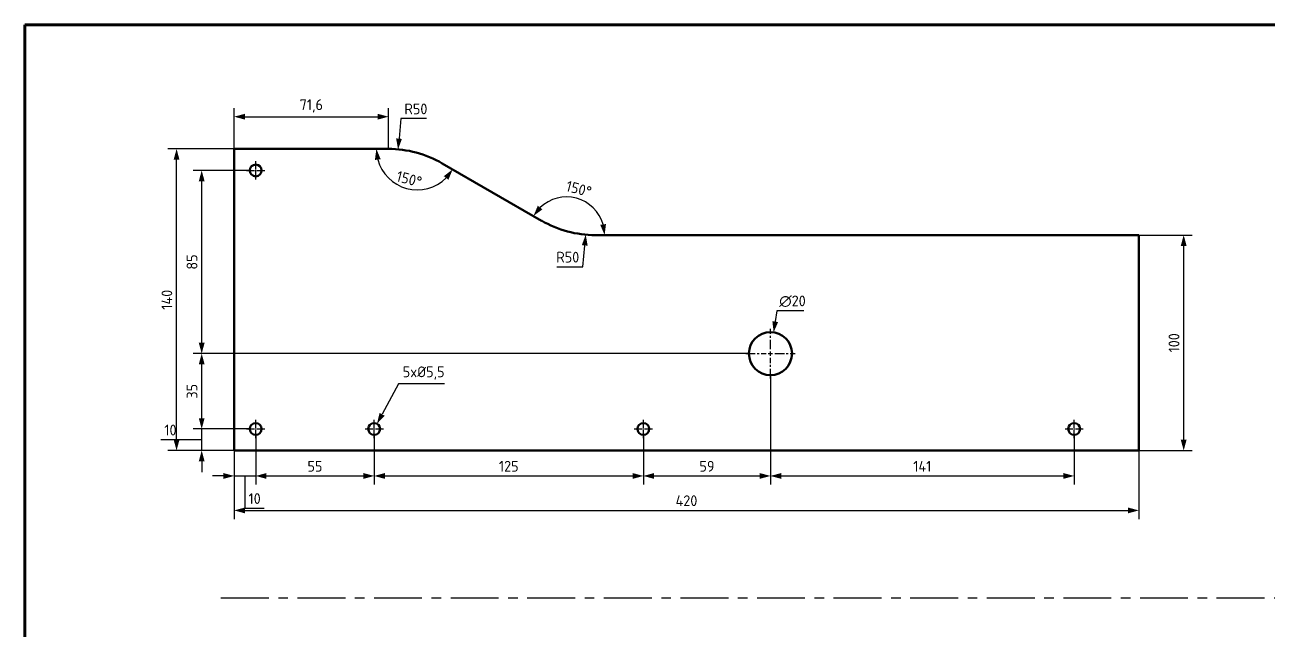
# Model space of a CAD drawing. Header units: millimetres. Extents: x -190 to 12889, y -227 to 3957.
# Drawn here: x 1002 to 1580, y 796 to 1077 of the extents above; entities that cross this region are included whole.
import ezdxf

# ---------------------------------------------------------------- set-up
doc = ezdxf.new("R2010")
doc.units = ezdxf.units.MM
doc.header["$LTSCALE"] = 0.7
doc.header["$PDMODE"] = 35
doc.header["$PDSIZE"] = -4
doc.linetypes.add('CENTER', pattern=[50.8, 31.75, -6.35, 6.35, -6.35])
for name, color, linetype, lineweight in [('0.5', 7, 'Continuous', 50), ('AM_5', 10, 'Continuous', 25), ('DIM', 94, 'Continuous', 25), ('KHUNGBV', 5, 'Continuous', 70)]:
    doc.layers.add(name, color=color, linetype=linetype, lineweight=lineweight)
doc.layers.add('DTAM', color=6, linetype='CENTER')
doc.styles.add('TCVN-7284', font='tcvn+7284-2003r.ttf')
doc.dimstyles.new('TCVN_ISO-25_RadiusDia', dxfattribs={"dimtxt": 2.5, "dimasz": 2.5, "dimexe": 2, "dimexo": 0, "dimgap": 1, "dimtad": 1, "dimtoh": 1, "dimtxsty": 'TCVN-7284', "dimblk": 'Arrow', "dimcen": 0, "dimclrd": 256, "dimclre": 256, "dimclrt": 256, "dimadec": 0, "dimazin": 0, "dimtfac": 1, "dimtofl": 0, "dimtmove": 1, "dimatfit": 0, "dimldrblk": 'Arrow', "dimfxl": 1, "dimlwd": -1, "dimlwe": -1, "dimarcsym": 0})

# ---------------------------------------------------------------- blocks, each defined once
blk = doc.blocks.new('KHUNG_A3')
at = {"layer": 'KHUNGBV', "color": 8, "linetype": 'Continuous', "ltscale": 0.66}
for p, q in [((481.71, 341.61), (61.71, 341.61)), ((61.71, 341.61), (61.71, 44.61))]:
    blk.add_line(p, q, dxfattribs=at)
blk = doc.blocks.new('Arrow')
at = {"layer": 'DIM'}
blk.add_solid([(-1, 0.27), (-1, -0.27), (0, 0)], dxfattribs=at)
blk = doc.blocks.new('*D367')
at = {"layer": 'Defpoints', "color": 0, "ltscale": 0.7, "transparency": 16777216}
for p in [(1072.7, 1019.28), (1099.45, 1019.28), (1099.45, 879.28)]:
    blk.add_point(p, dxfattribs=at)
at = {"layer": 'DIM', "ltscale": 0.7, "transparency": 16777216}
for p, q in [((1099.45, 1019.28), (1068.7, 1019.28)), ((1072.7, 884.28), (1072.7, 1014.28)), ((1099.45, 879.28), (1068.7, 879.28))]:
    blk.add_line(p, q, dxfattribs=at)
at = {"layer": 'DIM', "ltscale": 0.7, "transparency": 16777216, "xscale": 5, "yscale": 5, "zscale": 5}
for p, rotation in [((1072.7, 1019.28), 90), ((1072.7, 879.28), 270)]:
    blk.add_blockref('Arrow', p, dxfattribs=dict(at, rotation=rotation))
at = {"layer": 'DIM', "ltscale": 0.7, "transparency": 16777216, "insert": (1068.2, 949.28), "char_height": 5, "attachment_point": 5, "rotation": 90, "style": 'TCVN-7284', "bg_fill": 3, "box_fill_scale": 1.1, "bg_fill_color": 256, "bg_fill_true_color": 13158600, "bg_fill_transparency": 0}
blk.add_mtext('140', dxfattribs=at)
blk = doc.blocks.new('*D368')
at = {"layer": 'Defpoints', "color": 0, "ltscale": 0.7, "transparency": 16777216}
for p in [(1109.45, 886.53), (1099.45, 879.28), (1109.45, 867.47)]:
    blk.add_point(p, dxfattribs=at)
at = {"layer": 'DIM', "ltscale": 0.7, "transparency": 16777216}
for p, q in [((1109.45, 886.53), (1109.45, 863.47)), ((1099.45, 879.28), (1099.45, 863.47)), ((1094.45, 867.47), (1089.45, 867.47)), ((1099.45, 867.47), (1109.45, 867.47)), ((1104.45, 867.47), (1104.45, 852.47)), ((1114.45, 867.47), (1119.45, 867.47)), ((1104.45, 852.47), (1113.45, 852.47))]:
    blk.add_line(p, q, dxfattribs=at)
at = {"layer": 'DIM', "ltscale": 0.7, "transparency": 16777216, "xscale": 5, "yscale": 5, "zscale": 5}
blk.add_blockref('Arrow', (1099.45, 867.47), dxfattribs=at)
at = {"layer": 'DIM', "ltscale": 0.7, "transparency": 16777216, "xscale": 5, "yscale": 5, "zscale": 5, "rotation": 180}
blk.add_blockref('Arrow', (1109.45, 867.47), dxfattribs=at)
at = {"layer": 'DIM', "ltscale": 0.7, "transparency": 16777216, "insert": (1108.95, 856.97), "char_height": 5, "attachment_point": 5, "style": 'TCVN-7284'}
blk.add_mtext('10', dxfattribs=at)
blk = doc.blocks.new('*D369')
at = {"layer": 'Defpoints', "color": 0, "ltscale": 0.7, "transparency": 16777216}
for p in [(1109.45, 886.53), (1164.45, 886.53), (1164.45, 867.47)]:
    blk.add_point(p, dxfattribs=at)
at = {"layer": 'DIM', "ltscale": 0.7, "transparency": 16777216}
for p, q in [((1109.45, 886.53), (1109.45, 863.47)), ((1164.45, 886.53), (1164.45, 863.47)), ((1114.45, 867.47), (1159.45, 867.47))]:
    blk.add_line(p, q, dxfattribs=at)
at = {"layer": 'DIM', "ltscale": 0.7, "transparency": 16777216, "xscale": 5, "yscale": 5, "zscale": 5, "rotation": 180}
blk.add_blockref('Arrow', (1109.45, 867.47), dxfattribs=at)
at = {"layer": 'DIM', "ltscale": 0.7, "transparency": 16777216, "xscale": 5, "yscale": 5, "zscale": 5}
blk.add_blockref('Arrow', (1164.45, 867.47), dxfattribs=at)
at = {"layer": 'DIM', "ltscale": 0.7, "transparency": 16777216, "insert": (1136.95, 871.97), "char_height": 5, "attachment_point": 5, "style": 'TCVN-7284'}
blk.add_mtext('55', dxfattribs=at)
blk = doc.blocks.new('*D370')
at = {"layer": 'Defpoints', "color": 0, "ltscale": 0.7, "transparency": 16777216}
for p in [(1164.45, 886.53), (1289.45, 886.53), (1289.45, 867.47)]:
    blk.add_point(p, dxfattribs=at)
at = {"layer": 'DIM', "ltscale": 0.7, "transparency": 16777216}
for p, q in [((1164.45, 886.53), (1164.45, 863.47)), ((1289.45, 886.53), (1289.45, 863.47)), ((1169.45, 867.47), (1284.45, 867.47))]:
    blk.add_line(p, q, dxfattribs=at)
at = {"layer": 'DIM', "ltscale": 0.7, "transparency": 16777216, "xscale": 5, "yscale": 5, "zscale": 5, "rotation": 180}
blk.add_blockref('Arrow', (1164.45, 867.47), dxfattribs=at)
at = {"layer": 'DIM', "ltscale": 0.7, "transparency": 16777216, "xscale": 5, "yscale": 5, "zscale": 5}
blk.add_blockref('Arrow', (1289.45, 867.47), dxfattribs=at)
at = {"layer": 'DIM', "ltscale": 0.7, "transparency": 16777216, "insert": (1226.95, 871.97), "char_height": 5, "attachment_point": 5, "style": 'TCVN-7284'}
blk.add_mtext('125', dxfattribs=at)
blk = doc.blocks.new('*D371')
at = {"layer": 'Defpoints', "color": 0, "ltscale": 0.7, "transparency": 16777216}
for p in [(1099.45, 879.28), (1519.45, 879.28), (1519.45, 851.47)]:
    blk.add_point(p, dxfattribs=at)
at = {"layer": 'DIM', "ltscale": 0.7, "transparency": 16777216}
for p, q in [((1099.45, 879.28), (1099.45, 847.47)), ((1519.45, 879.28), (1519.45, 847.47)), ((1104.45, 851.47), (1514.45, 851.47))]:
    blk.add_line(p, q, dxfattribs=at)
at = {"layer": 'DIM', "ltscale": 0.7, "transparency": 16777216, "xscale": 5, "yscale": 5, "zscale": 5, "rotation": 180}
blk.add_blockref('Arrow', (1099.45, 851.47), dxfattribs=at)
at = {"layer": 'DIM', "ltscale": 0.7, "transparency": 16777216, "xscale": 5, "yscale": 5, "zscale": 5}
blk.add_blockref('Arrow', (1519.45, 851.47), dxfattribs=at)
at = {"layer": 'DIM', "ltscale": 0.7, "transparency": 16777216, "insert": (1309.45, 855.97), "char_height": 5, "attachment_point": 5, "style": 'TCVN-7284', "bg_fill": 3, "box_fill_scale": 1.1, "bg_fill_color": 256, "bg_fill_true_color": 13158600, "bg_fill_transparency": 0}
blk.add_mtext('420', dxfattribs=at)
blk = doc.blocks.new('*U171')
at = {"layer": 'AM_5', "color": 0, "linetype": 'CENTER', "ltscale": 0.2, "transparency": 16777216}
for p, q in [((-4.25, 0), (-0.55, 0)), ((0, 0.55), (0, 4.25)), ((0.55, 0), (4.25, 0)), ((0, -4.25), (0, -0.55))]:
    blk.add_line(p, q, dxfattribs=at)
at = {"layer": 'AM_5', "color": 0, "linetype": 'Continuous', "ltscale": 0.2, "transparency": 16777216}
for p, q in [((-0.275, 0), (0.275, 0)), ((0, -0.275), (0, 0.275))]:
    blk.add_line(p, q, dxfattribs=at)
blk = doc.blocks.new('*U172')
at = {"layer": 'AM_5', "color": 0, "linetype": 'CENTER', "ltscale": 0.2, "transparency": 16777216}
for p, q in [((-4.25, 0), (-0.55, 0)), ((0, 0.55), (0, 4.25)), ((0.55, 0), (4.25, 0)), ((0, -4.25), (0, -0.55))]:
    blk.add_line(p, q, dxfattribs=at)
at = {"layer": 'AM_5', "color": 0, "linetype": 'Continuous', "ltscale": 0.2, "transparency": 16777216}
for p, q in [((-0.275, 0), (0.275, 0)), ((0, -0.275), (0, 0.275))]:
    blk.add_line(p, q, dxfattribs=at)
blk = doc.blocks.new('*U173')
at = {"layer": 'AM_5', "color": 0, "linetype": 'CENTER', "ltscale": 0.2, "transparency": 16777216}
for p, q in [((-4.25, 0), (-0.55, 0)), ((0, 0.55), (0, 4.25)), ((0.55, 0), (4.25, 0)), ((0, -4.25), (0, -0.55))]:
    blk.add_line(p, q, dxfattribs=at)
at = {"layer": 'AM_5', "color": 0, "linetype": 'Continuous', "ltscale": 0.2, "transparency": 16777216}
for p, q in [((-0.275, 0), (0.275, 0)), ((0, -0.275), (0, 0.275))]:
    blk.add_line(p, q, dxfattribs=at)
blk = doc.blocks.new('*U174')
at = {"layer": 'AM_5', "color": 0, "linetype": 'CENTER', "ltscale": 0.2, "transparency": 16777216}
for p, q in [((0, 2), (0, 11.5)), ((-11.5, 0), (-2, 0)), ((2, 0), (11.5, 0)), ((0, -11.5), (0, -2))]:
    blk.add_line(p, q, dxfattribs=at)
at = {"layer": 'AM_5', "color": 0, "linetype": 'Continuous', "ltscale": 0.2, "transparency": 16777216}
for p, q in [((-1, 0), (1, 0)), ((0, -1), (0, 1))]:
    blk.add_line(p, q, dxfattribs=at)
blk = doc.blocks.new('*U175')
at = {"layer": 'AM_5', "color": 0, "linetype": 'CENTER', "ltscale": 0.2, "transparency": 16777216}
for p, q in [((-4.25, 0), (-0.55, 0)), ((0, 0.55), (0, 4.25)), ((0.55, 0), (4.25, 0)), ((0, -4.25), (0, -0.55))]:
    blk.add_line(p, q, dxfattribs=at)
at = {"layer": 'AM_5', "color": 0, "linetype": 'Continuous', "ltscale": 0.2, "transparency": 16777216}
for p, q in [((-0.275, 0), (0.275, 0)), ((0, -0.275), (0, 0.275))]:
    blk.add_line(p, q, dxfattribs=at)
blk = doc.blocks.new('*U176')
at = {"layer": 'AM_5', "color": 0, "linetype": 'CENTER', "ltscale": 0.2, "transparency": 16777216}
for p, q in [((-4.25, 0), (-0.55, 0)), ((0, 0.55), (0, 4.25)), ((0.55, 0), (4.25, 0)), ((0, -4.25), (0, -0.55))]:
    blk.add_line(p, q, dxfattribs=at)
at = {"layer": 'AM_5', "color": 0, "linetype": 'Continuous', "ltscale": 0.2, "transparency": 16777216}
for p, q in [((-0.275, 0), (0.275, 0)), ((0, -0.275), (0, 0.275))]:
    blk.add_line(p, q, dxfattribs=at)
blk = doc.blocks.new('MAT_TRAI-X')
at = {"layer": '0.5'}
for p, q in [((1188.74, 733.3), (1117.14, 733.3)), ((1117.14, 733.3), (1117.14, 593.3)), ((1259.82, 699.99), (1213.74, 726.6)), ((1537.14, 693.3), (1284.82, 693.3)), ((1537.14, 593.3), (1537.14, 693.3)), ((1117.14, 593.3), (1537.14, 593.3))]:
    blk.add_line(p, q, dxfattribs=at)
for centre, radius in [((1127.14, 723.3), 2.75), ((1366.14, 638.3), 10), ((1127.14, 603.3), 2.75), ((1182.14, 603.3), 2.75), ((1307.14, 603.3), 2.75), ((1507.14, 603.3), 2.75)]:
    blk.add_circle(centre, radius, dxfattribs=at)
for centre, start, end in [((1188.74, 683.3), 60, 90), ((1284.82, 743.3), 240, 270)]:
    blk.add_arc(centre, 50, start, end, dxfattribs=at)
at = {"layer": 'AM_5', "linetype": 'CENTER', "ltscale": 0.2}
for name, p in [('*U171', (1127.14, 723.3)), ('*U174', (1366.14, 638.3)), ('*U172', (1127.14, 603.3)), ('*U173', (1182.14, 603.3)), ('*U175', (1307.14, 603.3)), ('*U176', (1507.14, 603.3))]:
    blk.add_blockref(name, p, dxfattribs=at)
blk = doc.blocks.new('*D372')
at = {"layer": 'Defpoints', "color": 0, "ltscale": 0.7, "transparency": 16777216}
for p in [(1348.45, 914.28), (1289.45, 886.53), (1348.45, 867.47)]:
    blk.add_point(p, dxfattribs=at)
at = {"layer": 'DIM', "ltscale": 0.7, "transparency": 16777216}
for p, q in [((1348.45, 914.28), (1348.45, 863.47)), ((1289.45, 886.53), (1289.45, 863.47)), ((1294.45, 867.47), (1343.45, 867.47))]:
    blk.add_line(p, q, dxfattribs=at)
at = {"layer": 'DIM', "ltscale": 0.7, "transparency": 16777216, "xscale": 5, "yscale": 5, "zscale": 5, "rotation": 180}
blk.add_blockref('Arrow', (1289.45, 867.47), dxfattribs=at)
at = {"layer": 'DIM', "ltscale": 0.7, "transparency": 16777216, "xscale": 5, "yscale": 5, "zscale": 5}
blk.add_blockref('Arrow', (1348.45, 867.47), dxfattribs=at)
at = {"layer": 'DIM', "ltscale": 0.7, "transparency": 16777216, "insert": (1318.95, 871.97), "char_height": 5, "attachment_point": 5, "style": 'TCVN-7284'}
blk.add_mtext('59', dxfattribs=at)
blk = doc.blocks.new('*D373')
at = {"layer": 'Defpoints', "color": 0, "ltscale": 0.7, "transparency": 16777216}
for p in [(1348.45, 914.28), (1489.45, 886.53), (1489.45, 867.47)]:
    blk.add_point(p, dxfattribs=at)
at = {"layer": 'DIM', "ltscale": 0.7, "transparency": 16777216}
for p, q in [((1348.45, 914.28), (1348.45, 863.47)), ((1489.45, 886.53), (1489.45, 863.47)), ((1353.45, 867.47), (1484.45, 867.47))]:
    blk.add_line(p, q, dxfattribs=at)
at = {"layer": 'DIM', "ltscale": 0.7, "transparency": 16777216, "xscale": 5, "yscale": 5, "zscale": 5, "rotation": 180}
blk.add_blockref('Arrow', (1348.45, 867.47), dxfattribs=at)
at = {"layer": 'DIM', "ltscale": 0.7, "transparency": 16777216, "xscale": 5, "yscale": 5, "zscale": 5}
blk.add_blockref('Arrow', (1489.45, 867.47), dxfattribs=at)
at = {"layer": 'DIM', "ltscale": 0.7, "transparency": 16777216, "insert": (1418.95, 871.97), "char_height": 5, "attachment_point": 5, "style": 'TCVN-7284'}
blk.add_mtext('141', dxfattribs=at)
blk = doc.blocks.new('*D374')
at = {"layer": 'Defpoints', "color": 0, "ltscale": 0.7, "transparency": 16777216}
for p in [(1084.37, 889.28), (1106.7, 889.28), (1099.45, 879.28)]:
    blk.add_point(p, dxfattribs=at)
at = {"layer": 'DIM', "ltscale": 0.7, "transparency": 16777216}
for p, q in [((1084.37, 894.28), (1084.37, 899.28)), ((1106.7, 889.28), (1080.37, 889.28)), ((1084.37, 879.28), (1084.37, 889.28)), ((1074.37, 884.28), (1065.37, 884.28)), ((1084.37, 884.28), (1074.37, 884.28)), ((1099.45, 879.28), (1080.37, 879.28)), ((1084.37, 874.28), (1084.37, 869.28))]:
    blk.add_line(p, q, dxfattribs=at)
at = {"layer": 'DIM', "ltscale": 0.7, "transparency": 16777216, "xscale": 5, "yscale": 5, "zscale": 5}
for p, rotation in [((1084.37, 889.28), 270), ((1084.37, 879.28), 90)]:
    blk.add_blockref('Arrow', p, dxfattribs=dict(at, rotation=rotation))
at = {"layer": 'DIM', "ltscale": 0.7, "transparency": 16777216, "insert": (1069.87, 888.78), "char_height": 5, "attachment_point": 5, "style": 'TCVN-7284'}
blk.add_mtext('10', dxfattribs=at)
blk = doc.blocks.new('*D375')
at = {"layer": 'Defpoints', "color": 0, "ltscale": 0.7, "transparency": 16777216}
for p in [(1084.37, 924.28), (1338.45, 924.28), (1106.7, 889.28)]:
    blk.add_point(p, dxfattribs=at)
at = {"layer": 'DIM', "ltscale": 0.7, "transparency": 16777216}
for p, q in [((1338.45, 924.28), (1080.37, 924.28)), ((1084.37, 894.28), (1084.37, 919.28)), ((1106.7, 889.28), (1080.37, 889.28))]:
    blk.add_line(p, q, dxfattribs=at)
at = {"layer": 'DIM', "ltscale": 0.7, "transparency": 16777216, "xscale": 5, "yscale": 5, "zscale": 5}
for p, rotation in [((1084.37, 924.28), 90), ((1084.37, 889.28), 270)]:
    blk.add_blockref('Arrow', p, dxfattribs=dict(at, rotation=rotation))
at = {"layer": 'DIM', "ltscale": 0.7, "transparency": 16777216, "insert": (1079.87, 906.78), "char_height": 5, "attachment_point": 5, "rotation": 90, "style": 'TCVN-7284'}
blk.add_mtext('35', dxfattribs=at)
blk = doc.blocks.new('*D376')
at = {"layer": 'Defpoints', "color": 0, "ltscale": 0.7, "transparency": 16777216}
for p in [(1084.37, 1009.28), (1106.7, 1009.28), (1338.45, 924.28)]:
    blk.add_point(p, dxfattribs=at)
at = {"layer": 'DIM', "ltscale": 0.7, "transparency": 16777216}
for p, q in [((1106.7, 1009.28), (1080.37, 1009.28)), ((1084.37, 929.28), (1084.37, 1004.28)), ((1338.45, 924.28), (1080.37, 924.28))]:
    blk.add_line(p, q, dxfattribs=at)
at = {"layer": 'DIM', "ltscale": 0.7, "transparency": 16777216, "xscale": 5, "yscale": 5, "zscale": 5}
for p, rotation in [((1084.37, 1009.28), 90), ((1084.37, 924.28), 270)]:
    blk.add_blockref('Arrow', p, dxfattribs=dict(at, rotation=rotation))
at = {"layer": 'DIM', "ltscale": 0.7, "transparency": 16777216, "insert": (1079.87, 966.78), "char_height": 5, "attachment_point": 5, "rotation": 90, "style": 'TCVN-7284'}
blk.add_mtext('85', dxfattribs=at)
blk = doc.blocks.new('*D377')
at = {"layer": 'Defpoints', "color": 0, "ltscale": 0.7, "transparency": 16777216}
for p in [(1171.06, 1034.24), (1099.45, 1019.28), (1171.06, 1019.28)]:
    blk.add_point(p, dxfattribs=at)
at = {"layer": 'DIM', "ltscale": 0.7, "transparency": 16777216}
for p, q in [((1099.45, 1019.28), (1099.45, 1038.24)), ((1104.45, 1034.24), (1166.06, 1034.24)), ((1171.06, 1019.28), (1171.06, 1038.24))]:
    blk.add_line(p, q, dxfattribs=at)
at = {"layer": 'DIM', "ltscale": 0.7, "transparency": 16777216, "xscale": 5, "yscale": 5, "zscale": 5, "rotation": 180}
blk.add_blockref('Arrow', (1099.45, 1034.24), dxfattribs=at)
at = {"layer": 'DIM', "ltscale": 0.7, "transparency": 16777216, "xscale": 5, "yscale": 5, "zscale": 5}
blk.add_blockref('Arrow', (1171.06, 1034.24), dxfattribs=at)
at = {"layer": 'DIM', "ltscale": 0.7, "transparency": 16777216, "insert": (1135.26, 1039.24), "char_height": 5, "attachment_point": 5, "style": 'TCVN-7284'}
blk.add_mtext('71,6', dxfattribs=at)
blk = doc.blocks.new('*D378')
at = {"layer": 'Defpoints', "color": 0, "ltscale": 0.7, "transparency": 16777216}
for p in [(1519.45, 979.28), (1540.31, 979.28), (1519.45, 879.28)]:
    blk.add_point(p, dxfattribs=at)
at = {"layer": 'DIM', "ltscale": 0.7, "transparency": 16777216}
for p, q in [((1519.45, 979.28), (1544.31, 979.28)), ((1540.31, 884.28), (1540.31, 974.28)), ((1519.45, 879.28), (1544.31, 879.28))]:
    blk.add_line(p, q, dxfattribs=at)
at = {"layer": 'DIM', "ltscale": 0.7, "transparency": 16777216, "xscale": 5, "yscale": 5, "zscale": 5}
for p, rotation in [((1540.31, 979.28), 90), ((1540.31, 879.28), 270)]:
    blk.add_blockref('Arrow', p, dxfattribs=dict(at, rotation=rotation))
at = {"layer": 'DIM', "ltscale": 0.7, "transparency": 16777216, "insert": (1535.81, 929.28), "char_height": 5, "attachment_point": 5, "rotation": 90, "style": 'TCVN-7284'}
blk.add_mtext('100', dxfattribs=at)
blk = doc.blocks.new('*D379')
at = {"layer": 'Defpoints', "color": 0, "ltscale": 0.7, "transparency": 16777216}
for p in [(1165.76, 891.69), (1163.15, 886.86)]:
    blk.add_point(p, dxfattribs=at)
at = {"layer": 'DIM', "ltscale": 0.7, "transparency": 16777216}
for p, q in [((1175.79, 910.22), (1168.14, 896.09)), ((1197.04, 910.22), (1175.79, 910.22))]:
    blk.add_line(p, q, dxfattribs=at)
at = {"layer": 'DIM', "ltscale": 0.7, "transparency": 16777216, "xscale": 5, "yscale": 5, "zscale": 5, "rotation": 241.5687360136547}
blk.add_blockref('Arrow', (1165.76, 891.69), dxfattribs=at)
at = {"layer": 'DIM', "ltscale": 0.7, "transparency": 16777216, "insert": (1187.42, 915.22), "char_height": 5, "attachment_point": 5, "style": 'TCVN-7284'}
blk.add_mtext('5x%%C5,5', dxfattribs=at)
blk = doc.blocks.new('*D380')
at = {"layer": 'Defpoints', "color": 0, "ltscale": 0.7, "transparency": 16777216}
for p in [(1349.93, 934.17), (1346.98, 914.39)]:
    blk.add_point(p, dxfattribs=at)
at = {"layer": 'DIM', "ltscale": 0.7, "transparency": 16777216}
for p, q in [((1351.41, 944.06), (1350.67, 939.11)), ((1363.91, 944.06), (1351.41, 944.06))]:
    blk.add_line(p, q, dxfattribs=at)
at = {"layer": 'DIM', "ltscale": 0.7, "transparency": 16777216, "xscale": 5, "yscale": 5, "zscale": 5, "rotation": 261.506108958777}
blk.add_blockref('Arrow', (1349.93, 934.17), dxfattribs=at)
at = {"layer": 'DIM', "ltscale": 0.7, "transparency": 16777216, "insert": (1358.66, 948.56), "char_height": 5, "attachment_point": 5, "style": 'TCVN-7284'}
blk.add_mtext('∅20', dxfattribs=at)
blk = doc.blocks.new('*D381')
at = {"layer": 'Defpoints', "color": 0, "ltscale": 0.7, "transparency": 16777216}
for p in [(1175.54, 1019.07), (1171.06, 969.28)]:
    blk.add_point(p, dxfattribs=at)
at = {"layer": 'DIM', "ltscale": 0.7, "transparency": 16777216}
for p, q in [((1176.82, 1033.36), (1175.99, 1024.05)), ((1188.82, 1033.36), (1176.82, 1033.36))]:
    blk.add_line(p, q, dxfattribs=at)
at = {"layer": 'DIM', "ltscale": 0.7, "transparency": 16777216, "xscale": 5, "yscale": 5, "zscale": 5, "rotation": 264.8580830152392}
blk.add_blockref('Arrow', (1175.54, 1019.07), dxfattribs=at)
at = {"layer": 'DIM', "ltscale": 0.7, "transparency": 16777216, "insert": (1183.82, 1037.86), "char_height": 5, "attachment_point": 5, "style": 'TCVN-7284'}
blk.add_mtext('R50', dxfattribs=at)
blk = doc.blocks.new('*D382')
at = {"layer": 'Defpoints', "color": 0, "ltscale": 0.7, "transparency": 16777216}
for p in [(1267.13, 1029.28), (1262.67, 979.48)]:
    blk.add_point(p, dxfattribs=at)
at = {"layer": 'DIM', "ltscale": 0.7, "transparency": 16777216}
for p, q in [((1261.33, 964.54), (1262.23, 974.5)), ((1249.33, 964.54), (1261.33, 964.54))]:
    blk.add_line(p, q, dxfattribs=at)
at = {"layer": 'DIM', "ltscale": 0.7, "transparency": 16777216, "xscale": 5, "yscale": 5, "zscale": 5, "rotation": 84.88075453030291}
blk.add_blockref('Arrow', (1262.67, 979.48), dxfattribs=at)
at = {"layer": 'DIM', "ltscale": 0.7, "transparency": 16777216, "insert": (1254.33, 969.04), "char_height": 5, "attachment_point": 5, "style": 'TCVN-7284'}
blk.add_mtext('R50', dxfattribs=at)
blk = doc.blocks.new('*D383')
at = {"layer": 'Defpoints', "color": 0, "ltscale": 0.7, "transparency": 16777216}
for p in [(1099.45, 1019.28), (1171.06, 1019.28), (1196.06, 1012.58), (1172.25, 1004.73), (1242.13, 985.97)]:
    blk.add_point(p, dxfattribs=at)
at = {"layer": 'DIM', "ltscale": 0.7, "transparency": 16777216}
blk.add_arc((1184.45, 1019.28), 18.99, 195.13118, 314.86882, dxfattribs=at)
at = {"layer": 'DIM', "ltscale": 0.7, "transparency": 16777216, "xscale": 5, "yscale": 5, "zscale": 5}
for p, rotation in [((1165.47, 1019.28), 97.56559219256121), ((1200.9, 1009.78), 52.43440780743816)]:
    blk.add_blockref('Arrow', p, dxfattribs=dict(at, rotation=rotation))
at = {"layer": 'DIM', "ltscale": 0.7, "transparency": 16777216, "insert": (1180.7, 1005.28), "char_height": 5, "attachment_point": 5, "rotation": 345, "style": 'TCVN-7284'}
blk.add_mtext('150°', dxfattribs=at)
blk = doc.blocks.new('*D384')
at = {"layer": 'Defpoints', "color": 0, "ltscale": 0.7, "transparency": 16777216}
for p in [(1196.06, 1012.58), (1265.12, 992.84), (1242.13, 985.97), (1267.13, 979.28), (1519.45, 979.28)]:
    blk.add_point(p, dxfattribs=at)
at = {"layer": 'DIM', "ltscale": 0.7, "transparency": 16777216}
blk.add_arc((1253.74, 979.28), 17.71, 16.23004, 133.76996, dxfattribs=at)
at = {"layer": 'DIM', "ltscale": 0.7, "transparency": 16777216, "xscale": 5, "yscale": 5, "zscale": 5}
for p, rotation in [((1238.4, 988.13), 231.8849786937571), ((1271.45, 979.28), 278.1150213062425)]:
    blk.add_blockref('Arrow', p, dxfattribs=dict(at, rotation=rotation))
at = {"layer": 'DIM', "ltscale": 0.7, "transparency": 16777216, "insert": (1259.48, 1000.73), "char_height": 5, "attachment_point": 5, "rotation": 345, "style": 'TCVN-7284'}
blk.add_mtext('150°', dxfattribs=at)

msp = doc.modelspace()

# ---------------------------------------------------------------- linework, layer by layer
at = {"layer": 'DTAM', "linetype": 'CENTER'}
msp.add_line((1093.3101, 810.8993), (1773.3397, 810.8993), dxfattribs=at)

# ---------------------------------------------------------------- block references
at = {"layer": 'DIM', "xscale": 2, "yscale": 2, "zscale": 2}
msp.add_blockref('KHUNG_A3', (878.8408, 393.6459), dxfattribs=at)

# ---------------------------------------------------------------- dimensions: what is measured, and where the dimension line sits
at = {"layer": 'DIM', "ltscale": 0.7}
dim = msp.add_radius_dim(center=(1171.0569, 969.2758), mpoint=(1175.538, 1019.0746), dimstyle='TCVN_ISO-25_RadiusDia', override={"dimscale": 2}, dxfattribs=at)
dim.commit()
dim.dimension.update_dxf_attribs({"geometry": '*D381', "text_midpoint": (1176.8231, 1033.3559), "dimtype": 164})
dim = msp.add_radius_dim(center=(1267.1338, 1029.2758), mpoint=(1262.6724, 979.4752), dimstyle='TCVN_ISO-25_RadiusDia', override={"dimscale": 2}, dxfattribs=at)
dim.commit()
dim.dimension.update_dxf_attribs({"geometry": '*D382', "text_midpoint": (1254.3339, 969.035)})
dim = msp.add_angular_dim_2l(base=(1265.1203, 992.8426), line1=((1519.4543, 979.2758), (1267.1338, 979.2758)), line2=((1242.1338, 985.9745), (1196.0569, 1012.577)), dimstyle='TCVN_ISO-25_RadiusDia', override={"dimscale": 2}, dxfattribs=at)
dim.commit()
dim.dimension.update_dxf_attribs({"geometry": '*D384', "text_midpoint": (1259.4848, 1000.7293)})
for p1, p2, override, picture, middle in [((1346.9773, 914.3854), (1349.9314, 934.1661), {"dimscale": 2}, '*D380', (1351.4084, 944.0564)), ((1163.145, 886.8574), (1165.7636, 891.6941), {"dimscale": 2, "dimpost": '5x%%C<>'}, '*D379', (1175.7949, 910.2223))]:
    dim = msp.add_diameter_dim_2p(p1=p1, p2=p2, dimstyle='TCVN_ISO-25_RadiusDia', override=override, dxfattribs=at)
    dim.commit()
    dim.dimension.update_dxf_attribs({"geometry": picture, "text_midpoint": middle, "dimtype": 163})
for base, p1, p2, picture, middle in [((1164.4543, 867.4718), (1109.4543, 886.5258), (1164.4543, 886.5258), '*D369', (1136.9543, 871.9718)), ((1289.4543, 867.4718), (1164.4543, 886.5258), (1289.4543, 886.5258), '*D370', (1226.9543, 871.9718))]:
    dim = msp.add_linear_dim(base=base, p1=p1, p2=p2, dimstyle='TCVN_ISO-25_RadiusDia', override={"dimscale": 2, "dimtmove": 1}, dxfattribs=at)
    dim.commit()
    dim.dimension.update_dxf_attribs({"geometry": picture, "text_midpoint": middle})

# ---------------------------------------------------------------- next in the draw order: dimensions: what is measured, and where the dimension line sits
dim = msp.add_linear_dim(base=(1072.7031, 1019.2758), p1=(1099.4543, 879.2758), p2=(1099.4543, 1019.2758), angle=90, dimstyle='TCVN_ISO-25_RadiusDia', override={"dimscale": 2, "dimtp": 0.5, "dimtm": 0.5, "dimtfill": 1, "dimarcsym": 1}, dxfattribs=at)
dim.commit()
dim.dimension.update_dxf_attribs({"geometry": '*D367', "text_midpoint": (1068.2031, 949.2758)})

# ---------------------------------------------------------------- next in the draw order: dimensions: what is measured, and where the dimension line sits
for base, p1, p2, picture, middle in [((1171.0569, 1034.2439), (1099.4543, 1019.2758), (1171.0569, 1019.2758), '*D377', (1135.2556, 1039.2439)), ((1109.4543, 867.4718), (1099.4543, 879.2758), (1109.4543, 886.5258), '*D368', (1106.4543, 856.9718))]:
    dim = msp.add_linear_dim(base=base, p1=p1, p2=p2, dimstyle='TCVN_ISO-25_RadiusDia', override={"dimscale": 2}, dxfattribs=at)
    dim.commit()
    dim.dimension.update_dxf_attribs({"geometry": picture, "text_midpoint": middle})
dim = msp.add_angular_dim_2l(base=(1172.249, 1004.73), line1=((1242.1338, 985.9745), (1196.0569, 1012.577)), line2=((1171.0569, 1019.2758), (1099.4543, 1019.2758)), dimstyle='TCVN_ISO-25_RadiusDia', override={"dimscale": 2}, dxfattribs=at)
dim.commit()
dim.dimension.update_dxf_attribs({"geometry": '*D383', "text_midpoint": (1180.7045, 1005.2813)})
for base, p1, p2, picture, middle in [((1084.3691, 1009.2758), (1338.4543, 924.2758), (1106.7043, 1009.2758), '*D376', (1079.8691, 966.7758)), ((1084.3691, 924.2758), (1106.7043, 889.2758), (1338.4543, 924.2758), '*D375', (1079.8691, 906.7758))]:
    dim = msp.add_linear_dim(base=base, p1=p1, p2=p2, angle=90, dimstyle='TCVN_ISO-25_RadiusDia', override={"dimscale": 2, "dimtmove": 1}, dxfattribs=at)
    dim.commit()
    dim.dimension.update_dxf_attribs({"geometry": picture, "text_midpoint": middle})

# ---------------------------------------------------------------- next in the draw order: dimensions: what is measured, and where the dimension line sits
dim = msp.add_linear_dim(base=(1519.4543, 851.4663), p1=(1099.4543, 879.2758), p2=(1519.4543, 879.2758), dimstyle='TCVN_ISO-25_RadiusDia', override={"dimscale": 2, "dimtp": 0.5, "dimtm": 0.5, "dimtfill": 1, "dimarcsym": 1}, dxfattribs=at)
dim.commit()
dim.dimension.update_dxf_attribs({"geometry": '*D371', "text_midpoint": (1309.4543, 855.9663)})

# ---------------------------------------------------------------- next in the draw order: block references
at = {"layer": 'DIM'}
msp.add_blockref('MAT_TRAI-X', (-17.6839, 285.98), dxfattribs=at)

# ---------------------------------------------------------------- next in the draw order: dimensions: what is measured, and where the dimension line sits
at = {"layer": 'DIM', "ltscale": 0.7}
for base, p1, p2, picture, middle in [((1540.3076, 979.2758), (1519.4543, 879.2758), (1519.4543, 979.2758), '*D378', (1535.8076, 929.2758)), ((1084.3691, 889.2758), (1099.4543, 879.2758), (1106.7043, 889.2758), '*D374', (1072.3691, 888.7758))]:
    dim = msp.add_linear_dim(base=base, p1=p1, p2=p2, angle=90, dimstyle='TCVN_ISO-25_RadiusDia', override={"dimscale": 2}, dxfattribs=at)
    dim.commit()
    dim.dimension.update_dxf_attribs({"geometry": picture, "text_midpoint": middle})
for base, p1, p2, override, picture, middle in [((1348.4543, 867.4718), (1289.4543, 886.5258), (1348.4543, 914.2758), {"dimscale": 2}, '*D372', (1318.9543, 871.9718)), ((1489.4543, 867.4718), (1348.4543, 914.2758), (1489.4543, 886.5258), {"dimscale": 2, "dimtmove": 1}, '*D373', (1418.9543, 871.9718))]:
    dim = msp.add_linear_dim(base=base, p1=p1, p2=p2, dimstyle='TCVN_ISO-25_RadiusDia', override=override, dxfattribs=at)
    dim.commit()
    dim.dimension.update_dxf_attribs({"geometry": picture, "text_midpoint": middle})

doc.saveas('drawing.dxf')
